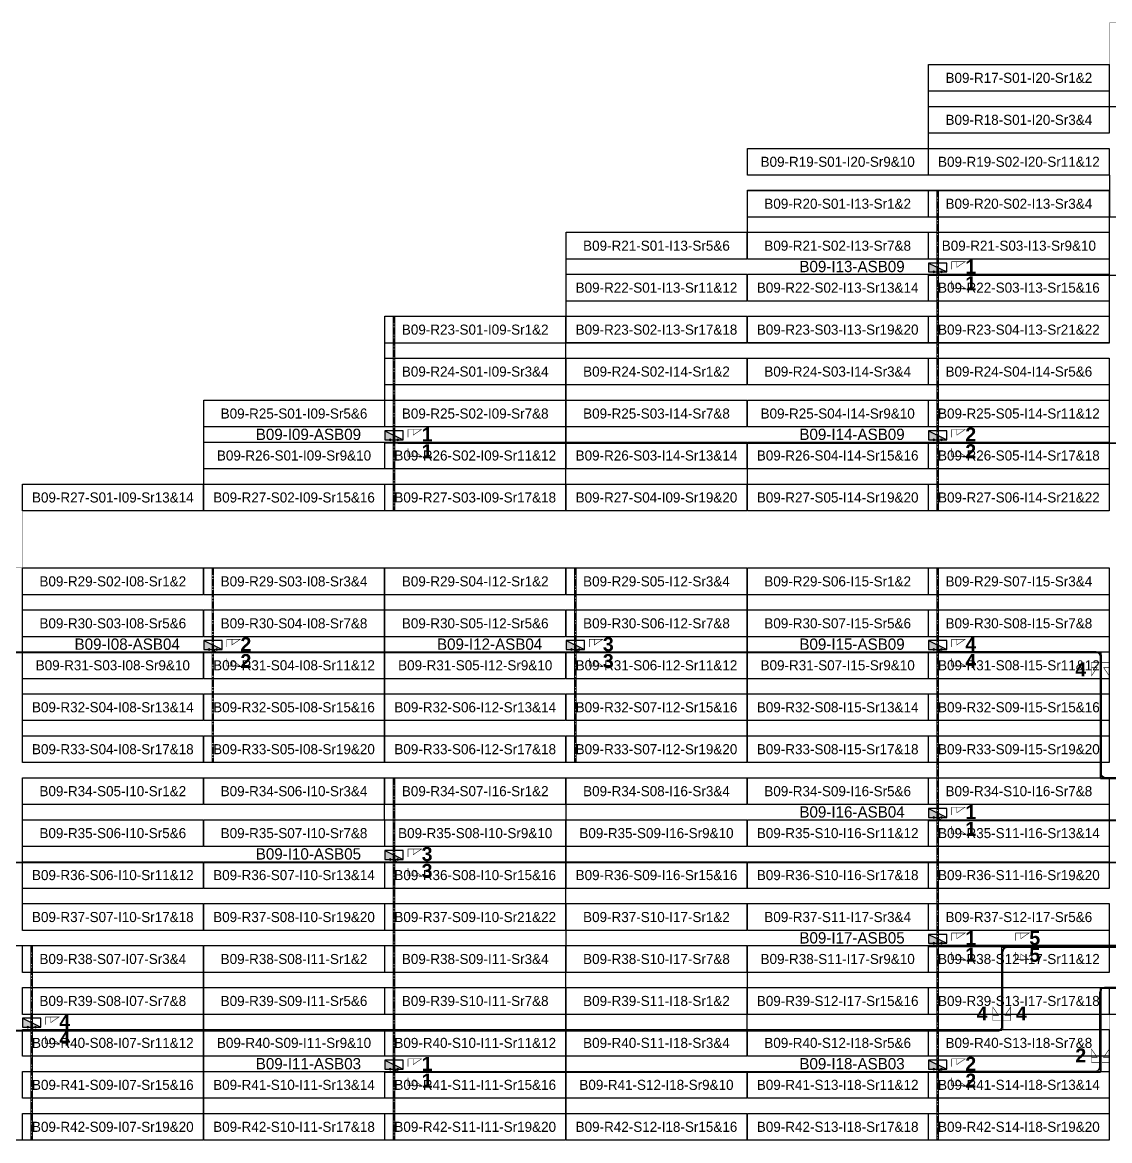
# Model space of a CAD drawing. Header units: metres. Extents: x 529292 to 530070, y 2675479 to 2675799.
# Drawn here: x 529551.5 to 529745.9, y 2675479.2 to 2675679.1 of the extents above; entities that cross this region are included whole.
import ezdxf
from ezdxf.enums import TextEntityAlignment as Align

# ---------------------------------------------------------------- set-up
doc = ezdxf.new("R2010")
doc.units = ezdxf.units.M
doc.linetypes.add('CENTER', pattern=[2, 1.25, -0.25, 0.25, -0.25])
doc.layers.add('Boundary-12.5 MW Block', color=6, linetype='Continuous', lineweight=9)
doc.layers.add('PILE', color=1, linetype='Continuous', lineweight=15)
for name, color, linetype in [('DC Trench BL-09', 40, 'Continuous'), ('E-Inverter Grouping', 2, 'Continuous'), ('Inverter Block-09', 7, 'Continuous'), ('LT Cable(AG) INV to LT Panel BL-09', 2, 'Continuous'), ('Messenger Wire Block-09 (Master Path)', 30, 'Continuous'), ('Messenger Wire Block-09 (MW Path)', 191, 'Continuous'), ('MMS Table Block-09', 8, 'Continuous'), ('Plan Line - DC BL-09', 40, 'Continuous'), ('Section Marking BL-09', 2, 'Continuous')]:
    doc.layers.add(name, color=color, linetype=linetype)
doc.styles.add('BoldTextStyle', font='arialbd.ttf')
doc.styles.get("Standard").update_dxf_attribs({"font": 'Adani Regular.ttf'})

# ---------------------------------------------------------------- blocks, each defined once
blk = doc.blocks.new('MMS Table (32.292 x 4.788)')
at = {"color": 0}
blk.add_lwpolyline([(0, -0.002), (0, 4.786), (32.292, 4.786), (32.292, -0.002)], close=True, dxfattribs=at)
at = {"color": 7}
blk.add_attdef('ID1', text='', height=1.8, dxfattribs=at).set_placement((16.146, 2.392), align=Align.MIDDLE_CENTER)
blk = doc.blocks.new('Inverter Block')
h = blk.add_hatch(color=0)
h.dxf.hatch_style = 1
h.paths.add_polyline_path([(-1.46, 2.27), (-1.46, 0.85), (1.46, 0.85)])
at = {"color": 0}
blk.add_lwpolyline([(1.46, 2.27), (-1.46, 2.27), (-1.46, 0.85), (1.46, 0.85)], close=True, dxfattribs=at)
blk.add_lwpolyline([(-1.46, 2.27), (1.46, 0.85)], dxfattribs=at)
at = {"layer": 'PILE'}
for centre in [(-0.61, 0.85), (0.61, 0.85)]:
    blk.add_circle(centre, 0.156, dxfattribs=at)
at = {"color": 7}
blk.add_attdef('ID', (-1.46, 3.01), '', height=1.8, dxfattribs=at)

msp = doc.modelspace()

# ---------------------------------------------------------------- linework, layer by layer
at = {"layer": 'Boundary-12.5 MW Block', "const_width": 0.05}
for points in [[(529519.15, 2675581.58), (529551.54, 2675581.58), (529551.54, 2675596.58), (529583.93, 2675596.58), (529583.93, 2675611.58), (529616.32, 2675611.58), (529616.32, 2675626.58), (529648.72, 2675626.58), (529648.72, 2675641.58), (529681.11, 2675641.58), (529681.11, 2675656.58), (529713.5, 2675656.58), (529713.5, 2675671.58), (529745.89, 2675671.58), (529745.89, 2675679.08), (529778.28, 2675679.08)], [(529972.64, 2675501.79), (529745.79, 2675501.79), (529745.79, 2675479.29), (529292.4, 2675479.29)]]:
    msp.add_lwpolyline(points, dxfattribs=at)
at = {"layer": 'DC Trench BL-09', "color": 40, "const_width": 0.15}
for points in [[(529715.29, 2675649.08), (529714.99, 2675649.08), (529714.99, 2675591.79), (529715.29, 2675591.79)], [(529618.11, 2675626.58), (529617.81, 2675626.58), (529617.81, 2675591.79), (529618.11, 2675591.79)], [(529585.72, 2675581.58), (529585.42, 2675581.58), (529585.42, 2675546.79), (529585.72, 2675546.79)], [(529650.5, 2675581.58), (529650.2, 2675581.58), (529650.2, 2675546.79), (529650.5, 2675546.79)], [(529715.29, 2675581.58), (529714.99, 2675581.58), (529714.99, 2675479.29), (529715.29, 2675479.29)], [(529618.11, 2675544.08), (529617.81, 2675544.08), (529617.81, 2675479.29), (529618.11, 2675479.29)], [(529553.33, 2675514.08), (529553.03, 2675514.08), (529553.03, 2675479.29), (529553.33, 2675479.29)]]:
    msp.add_lwpolyline(points, close=True, dxfattribs=at)
at = {"layer": 'E-Inverter Grouping', "color": 3}
for points in [[(529810.58, 2675644.29), (529745.89, 2675644.29), (529745.89, 2675651.79), (529681.11, 2675651.79), (529681.11, 2675656.58), (529713.5, 2675656.58), (529713.5, 2675671.58), (529745.79, 2675671.58), (529745.79, 2675664.08), (529810.58, 2675664.08)], [(529551.54, 2675591.79), (529551.54, 2675596.58), (529583.93, 2675596.58), (529583.93, 2675611.58), (529616.32, 2675611.58), (529616.32, 2675626.58), (529648.62, 2675626.58), (529648.62, 2675596.58), (529681.01, 2675596.58), (529681.01, 2675591.79)], [(529616.22, 2675546.79), (529551.54, 2675546.79), (529551.54, 2675581.58), (529616.22, 2675581.58)], [(529681.01, 2675546.79), (529616.32, 2675546.79), (529616.32, 2675581.58), (529681.01, 2675581.58)], [(529745.79, 2675546.79), (529681.11, 2675546.79), (529681.11, 2675581.58), (529745.79, 2675581.58)], [(529745.79, 2675524.29), (529648.72, 2675524.29), (529648.72, 2675539.29), (529616.32, 2675539.29), (529616.32, 2675544.08), (529745.79, 2675544.08)], [(529745.79, 2675514.08), (529778.18, 2675514.08), (529778.18, 2675501.79), (529681.11, 2675501.79), (529681.11, 2675509.29), (529648.72, 2675509.29), (529648.72, 2675521.58), (529745.79, 2675521.58)], [(529583.83, 2675479.29), (529519.15, 2675479.29), (529519.15, 2675514.08), (529583.83, 2675514.08)], [(529648.62, 2675479.29), (529583.93, 2675479.29), (529583.93, 2675514.08), (529648.62, 2675514.08)], [(529745.79, 2675479.29), (529648.72, 2675479.29), (529648.72, 2675506.58), (529681.01, 2675506.58), (529681.01, 2675499.08), (529745.79, 2675499.08)]]:
    msp.add_lwpolyline(points, close=True, dxfattribs=at)
at = {"layer": 'E-Inverter Grouping'}
for points in [[(529745.79, 2675621.79), (529648.72, 2675621.79), (529648.72, 2675641.58), (529681.11, 2675641.58), (529681.11, 2675649.08), (529745.79, 2675649.08)], [(529745.79, 2675591.79), (529681.11, 2675591.79), (529681.11, 2675599.29), (529648.72, 2675599.29), (529648.72, 2675619.08), (529745.79, 2675619.08)], [(529616.22, 2675536.58), (529648.62, 2675536.58), (529648.62, 2675516.79), (529551.54, 2675516.79), (529551.54, 2675544.08), (529616.22, 2675544.08)]]:
    msp.add_lwpolyline(points, close=True, dxfattribs=at)
at = {"layer": 'LT Cable(AG) INV to LT Panel BL-09'}
for points in [[(529768.94, 2675565.55), (529768.83, 2675565.55, -0.157223), (529768.3, 2675565.72), (529766.84, 2675566.77, 0.157223), (529766.31, 2675566.94), (529759.96, 2675566.94, -0.414214), (529759.06, 2675567.84), (529759.06, 2675589.78, 0.020213), (529759.06, 2675589.86), (529758.94, 2675591.38, -0.020213), (529758.93, 2675591.46), (529758.93, 2675632.96, 0.414214), (529758.03, 2675633.86), (529716.04, 2675633.86, -0.414214), (529715.14, 2675634.76), (529715.14, 2675635.19)], [(529768.94, 2675565.5), (529768.83, 2675565.5, -0.157223), (529768.3, 2675565.67), (529766.84, 2675566.72, 0.157223), (529766.31, 2675566.89), (529759.91, 2675566.89, -0.414214), (529759.01, 2675567.79), (529759.01, 2675589.78, 0.020213), (529759.01, 2675589.85), (529758.89, 2675591.38, -0.020213), (529758.88, 2675591.45), (529758.88, 2675602.91, 0.414214), (529757.98, 2675603.81), (529618.86, 2675603.81, -0.414214), (529617.96, 2675604.71), (529617.96, 2675605.19)], [(529768.94, 2675565.52), (529768.83, 2675565.52, -0.157223), (529768.3, 2675565.69), (529766.84, 2675566.75, 0.157223), (529766.31, 2675566.92), (529759.94, 2675566.92, -0.414214), (529759.04, 2675567.82), (529759.04, 2675589.78, 0.020213), (529759.03, 2675589.85), (529758.91, 2675591.38, -0.020213), (529758.91, 2675591.46), (529758.91, 2675602.94, 0.414214), (529758.01, 2675603.84), (529716.04, 2675603.84, -0.414214), (529715.14, 2675604.74), (529715.14, 2675605.19)], [(529773.97, 2675564.24), (529768.51, 2675564.24, -0.123257), (529768.08, 2675564.35), (529766.8, 2675565.03, 0.123257), (529766.38, 2675565.14), (529759.97, 2675565.14, 0.414214), (529759.07, 2675564.24), (529759.07, 2675545.88, -0.019511), (529759.07, 2675545.81), (529758.99, 2675544.72, 0.019511), (529758.98, 2675544.65), (529758.98, 2675544), (529745.17, 2675544, -0.414214), (529744.27, 2675544.9), (529744.27, 2675565.6, 0.414214), (529743.37, 2675566.5), (529521.69, 2675566.5, -0.414214), (529520.79, 2675567.4), (529520.79, 2675567.69)], [(529773.97, 2675564.27), (529768.51, 2675564.27, -0.123257), (529768.08, 2675564.37), (529766.8, 2675565.06, 0.123257), (529766.38, 2675565.16), (529759.95, 2675565.16, 0.414214), (529759.05, 2675564.26), (529759.05, 2675545.88, -0.019511), (529759.05, 2675545.81), (529758.96, 2675544.72, 0.019511), (529758.96, 2675544.65), (529758.96, 2675544.02), (529745.19, 2675544.02, -0.414214), (529744.29, 2675544.92), (529744.29, 2675565.62, 0.414214), (529743.39, 2675566.52), (529586.47, 2675566.52, -0.414214), (529585.57, 2675567.42), (529585.57, 2675567.69)], [(529773.97, 2675564.29), (529768.51, 2675564.29, -0.123257), (529768.08, 2675564.4), (529766.8, 2675565.08, 0.123257), (529766.38, 2675565.19), (529759.92, 2675565.19, 0.414214), (529759.02, 2675564.29), (529759.02, 2675545.88, -0.019511), (529759.02, 2675545.81), (529758.94, 2675544.72, 0.019511), (529758.93, 2675544.65), (529758.93, 2675544.05), (529745.22, 2675544.05, -0.414214), (529744.32, 2675544.95), (529744.32, 2675565.65, 0.414214), (529743.42, 2675566.55), (529651.25, 2675566.55, -0.414214), (529650.35, 2675567.45), (529650.35, 2675567.69)], [(529768.94, 2675565.47), (529768.6, 2675565.47, 0.033289), (529768.48, 2675565.46), (529766.66, 2675565.22, -0.033289), (529766.55, 2675565.21), (529759.9, 2675565.21, 0.414214), (529759, 2675564.31), (529759, 2675545.88, -0.019511), (529759, 2675545.81), (529758.91, 2675544.72, 0.019511), (529758.91, 2675544.65), (529758.91, 2675544.07), (529745.24, 2675544.07, -0.414214), (529744.34, 2675544.97), (529744.34, 2675565.67, 0.414214), (529743.44, 2675566.57), (529716.04, 2675566.57, -0.414214), (529715.14, 2675567.47), (529715.14, 2675567.69)], [(529773.97, 2675564.22), (529768.51, 2675564.22, -0.123257), (529768.08, 2675564.32), (529766.8, 2675565.01, 0.123257), (529766.38, 2675565.11), (529760, 2675565.11, 0.414214), (529759.1, 2675564.21), (529759.1, 2675545.88, -0.019511), (529759.1, 2675545.81), (529759.01, 2675544.72, 0.019511), (529759.01, 2675544.65), (529759.01, 2675537.37, -0.414214), (529758.11, 2675536.47), (529716.04, 2675536.47, -0.414214), (529715.14, 2675537.37), (529715.14, 2675537.69)], [(529769.96, 2675564.02), (529768.51, 2675564.02, -0.123257), (529768.08, 2675564.12), (529766.8, 2675564.81, 0.123257), (529766.38, 2675564.91), (529760.2, 2675564.91, 0.414214), (529759.3, 2675564.01), (529759.3, 2675545.87, -0.019511), (529759.3, 2675545.8), (529759.21, 2675544.71, 0.019511), (529759.21, 2675544.64), (529759.21, 2675514.67, -0.414214), (529758.31, 2675513.77), (529727.64, 2675513.77, 0.414214), (529726.74, 2675512.87), (529726.74, 2675499.67, -0.414214), (529725.84, 2675498.77), (529359.73, 2675498.77, -0.414214), (529358.83, 2675499.67), (529358.83, 2675500.19)], [(529772.03, 2675564.14), (529768.51, 2675564.14, -0.123257), (529768.08, 2675564.25), (529766.8, 2675564.93, 0.123257), (529766.38, 2675565.04), (529760.07, 2675565.04, 0.414214), (529759.17, 2675564.14), (529759.17, 2675545.87, -0.019511), (529759.17, 2675545.8), (529759.09, 2675544.72, 0.019511), (529759.08, 2675544.65), (529759.08, 2675529.8, -0.414214), (529758.18, 2675528.9), (529424.51, 2675528.9, -0.414214), (529423.61, 2675529.8), (529423.61, 2675530.19)], [(529769.96, 2675564.04), (529768.51, 2675564.04, -0.123257), (529768.08, 2675564.15), (529766.8, 2675564.83, 0.123257), (529766.38, 2675564.94), (529760.17, 2675564.94, 0.414214), (529759.27, 2675564.04), (529759.27, 2675545.87, -0.019511), (529759.27, 2675545.8), (529759.19, 2675544.71, 0.019511), (529759.18, 2675544.64), (529759.18, 2675514.7, -0.414214), (529758.28, 2675513.8), (529727.62, 2675513.8, 0.414214), (529726.72, 2675512.9), (529726.72, 2675499.7, -0.414214), (529725.82, 2675498.8), (529424.51, 2675498.8, -0.414214), (529423.61, 2675499.7), (529423.61, 2675500.19)], [(529769.96, 2675564.07), (529768.51, 2675564.07, -0.123257), (529768.08, 2675564.17), (529766.8, 2675564.86, 0.123257), (529766.38, 2675564.96), (529760.15, 2675564.96, 0.414214), (529759.25, 2675564.06), (529759.25, 2675545.87, -0.019511), (529759.25, 2675545.8), (529759.16, 2675544.71, 0.019511), (529759.16, 2675544.64), (529759.16, 2675514.72, -0.414214), (529758.26, 2675513.82), (529727.59, 2675513.82, 0.414214), (529726.69, 2675512.92), (529726.69, 2675499.72, -0.414214), (529725.79, 2675498.82), (529489.29, 2675498.82, -0.414214), (529488.39, 2675499.72), (529488.39, 2675500.19)], [(529772.03, 2675564.17), (529768.51, 2675564.17, -0.123257), (529768.08, 2675564.27), (529766.8, 2675564.96, 0.123257), (529766.38, 2675565.06), (529760.05, 2675565.06, 0.414214), (529759.15, 2675564.16), (529759.15, 2675545.88, -0.019511), (529759.15, 2675545.81), (529759.06, 2675544.72, 0.019511), (529759.06, 2675544.65), (529759.06, 2675529.82, -0.414214), (529758.16, 2675528.92), (529521.69, 2675528.92, -0.414214), (529520.79, 2675529.82), (529520.79, 2675530.19)], [(529769.96, 2675564.09), (529768.51, 2675564.09, -0.123257), (529768.08, 2675564.2), (529766.8, 2675564.88, 0.123257), (529766.38, 2675564.99), (529760.12, 2675564.99, 0.414214), (529759.22, 2675564.09), (529759.22, 2675545.87, -0.019511), (529759.22, 2675545.8), (529759.14, 2675544.72, 0.019511), (529759.13, 2675544.65), (529759.13, 2675514.75, -0.414214), (529758.23, 2675513.85), (529727.57, 2675513.85, 0.414214), (529726.67, 2675512.95), (529726.67, 2675499.75, -0.414214), (529725.77, 2675498.85), (529554.08, 2675498.85, -0.414214), (529553.18, 2675499.75), (529553.18, 2675500.19)], [(529772.03, 2675564.19), (529768.51, 2675564.19, -0.123257), (529768.08, 2675564.3), (529766.8, 2675564.98, 0.123257), (529766.38, 2675565.09), (529760.02, 2675565.09, 0.414214), (529759.12, 2675564.19), (529759.12, 2675545.88, -0.019511), (529759.12, 2675545.81), (529759.04, 2675544.72, 0.019511), (529759.03, 2675544.65), (529759.03, 2675529.85, -0.414214), (529758.13, 2675528.95), (529618.86, 2675528.95, -0.414214), (529617.96, 2675529.85), (529617.96, 2675530.19)], [(529772.03, 2675564.12), (529768.51, 2675564.12, -0.123257), (529768.08, 2675564.22), (529766.8, 2675564.91, 0.123257), (529766.38, 2675565.01), (529760.1, 2675565.01, 0.414214), (529759.2, 2675564.11), (529759.2, 2675545.87, -0.019511), (529759.2, 2675545.8), (529759.11, 2675544.72, 0.019511), (529759.11, 2675544.65), (529759.11, 2675514.77, -0.414214), (529758.21, 2675513.87), (529716.04, 2675513.87, -0.414214), (529715.14, 2675514.77), (529715.14, 2675515.19)]]:
    msp.add_lwpolyline(points, format="xyb", dxfattribs=at)
at = {"layer": 'LT Cable(AG) INV to LT Panel BL-09', "color": 5}
for points in [[(529768.94, 2675563.65), (529768.64, 2675563.65, 0.054929), (529768.44, 2675563.63), (529766.86, 2675563.27, -0.054929), (529766.67, 2675563.25), (529762.79, 2675563.25, 0.414214), (529761.89, 2675562.35), (529761.89, 2675545.88, 0.023693), (529761.89, 2675545.79), (529761.99, 2675544.72, -0.023693), (529762, 2675544.64), (529762, 2675507.44, -0.414214), (529761.1, 2675506.54), (529745.01, 2675506.54, 0.414214), (529744.11, 2675505.64), (529744.11, 2675492.44, -0.414214), (529743.21, 2675491.54), (529618.86, 2675491.54, -0.414214), (529617.96, 2675492.44), (529617.96, 2675492.69)], [(529768.94, 2675563.67), (529768.64, 2675563.67, 0.054929), (529768.44, 2675563.65), (529766.86, 2675563.3, -0.054929), (529766.67, 2675563.28), (529762.76, 2675563.28, 0.414214), (529761.86, 2675562.38), (529761.86, 2675545.88, 0.023693), (529761.87, 2675545.79), (529761.97, 2675544.72, -0.023693), (529761.97, 2675544.64), (529761.97, 2675507.46, -0.414214), (529761.07, 2675506.56), (529744.98, 2675506.56, 0.414214), (529744.08, 2675505.66), (529744.08, 2675492.46, -0.414214), (529743.18, 2675491.56), (529716.04, 2675491.56, -0.414214), (529715.14, 2675492.46), (529715.14, 2675492.69)]]:
    msp.add_lwpolyline(points, format="xyb", dxfattribs=at)
at = {"layer": 'Messenger Wire Block-09 (Master Path)'}
for points in [[(529713.5, 2675633.94), (529759.01, 2675633.94)], [(529616.32, 2675603.94), (529759.01, 2675603.94)], [(529519.15, 2675566.44), (529744.21, 2675566.44)], [(529744.21, 2675543.94), (529744.21, 2675566.44)], [(529744.21, 2675543.94), (529759.05, 2675543.94)], [(529713.5, 2675536.44), (529759.05, 2675536.44)], [(529421.97, 2675528.94), (529759.05, 2675528.94)], [(529713.5, 2675513.94), (529759.05, 2675513.94)], [(529726.58, 2675498.94), (529726.58, 2675513.94)], [(529744.21, 2675506.44), (529974.47, 2675506.44)], [(529744.21, 2675491.44), (529744.21, 2675506.44)], [(529357.19, 2675498.94), (529726.58, 2675498.94)], [(529616.32, 2675491.44), (529744.21, 2675491.44)]]:
    msp.add_lwpolyline(points, dxfattribs=at)
at = {"layer": 'Messenger Wire Block-09 (MW Path)', "const_width": 0.1}
for points in [[(529713.5, 2675633.94), (529759.01, 2675633.94)], [(529616.32, 2675603.94), (529759.01, 2675603.94)], [(529519.15, 2675566.44), (529744.21, 2675566.44)], [(529744.46, 2675543.94), (529744.46, 2675566.44)], [(529744.21, 2675543.94), (529759.05, 2675543.94)], [(529713.5, 2675536.44), (529759.05, 2675536.44)], [(529421.97, 2675528.94), (529759.05, 2675528.94)], [(529713.5, 2675514.19), (529759.05, 2675514.19)], [(529726.58, 2675513.69), (529759.05, 2675513.69)], [(529726.83, 2675498.94), (529726.83, 2675513.94)], [(529744.21, 2675506.44), (529974.47, 2675506.44)], [(529744.46, 2675491.44), (529744.46, 2675506.44)], [(529357.19, 2675498.94), (529726.58, 2675498.94)], [(529616.32, 2675491.44), (529744.21, 2675491.44)]]:
    msp.add_lwpolyline(points, dxfattribs=at)
at = {"layer": 'Plan Line - DC BL-09', "color": 6, "linetype": 'CENTER'}
for points in [[(529715.14, 2675649.08), (529715.14, 2675591.79)], [(529617.96, 2675626.58), (529617.96, 2675591.79)], [(529585.57, 2675581.58), (529585.57, 2675546.79)], [(529650.35, 2675581.58), (529650.35, 2675546.79)], [(529715.14, 2675581.58), (529715.14, 2675479.29)], [(529617.96, 2675544.08), (529617.96, 2675479.29)], [(529553.18, 2675514.08), (529553.18, 2675479.29)]]:
    msp.add_lwpolyline(points, dxfattribs=at)
at = {"layer": 'Section Marking BL-09', "color": 94, "lineweight": 35, "true_color": 0x00a500, "const_width": 0.1}
for points in [[(529717.64, 2675634.94), (529717.64, 2675636.33), (529720.04, 2675636.33), (529718.56, 2675635.32), (529718.56, 2675636.33)], [(529717.64, 2675632.94), (529717.64, 2675631.55), (529720.04, 2675631.55), (529718.56, 2675632.56), (529718.56, 2675631.55)], [(529620.46, 2675604.94), (529620.46, 2675606.33), (529622.86, 2675606.33), (529621.38, 2675605.32), (529621.38, 2675606.33)], [(529717.64, 2675604.94), (529717.64, 2675606.33), (529720.04, 2675606.33), (529718.56, 2675605.32), (529718.56, 2675606.33)], [(529620.46, 2675602.94), (529620.46, 2675601.55), (529622.86, 2675601.55), (529621.38, 2675602.56), (529621.38, 2675601.55)], [(529717.64, 2675602.94), (529717.64, 2675601.55), (529720.04, 2675601.55), (529718.56, 2675602.56), (529718.56, 2675601.55)], [(529588.07, 2675567.44), (529588.07, 2675568.83), (529590.47, 2675568.83), (529588.99, 2675567.82), (529588.99, 2675568.83)], [(529652.85, 2675567.44), (529652.85, 2675568.83), (529655.25, 2675568.83), (529653.77, 2675567.82), (529653.77, 2675568.83)], [(529717.64, 2675567.44), (529717.64, 2675568.83), (529720.04, 2675568.83), (529718.56, 2675567.82), (529718.56, 2675568.83)], [(529588.07, 2675565.44), (529588.07, 2675564.05), (529590.47, 2675564.05), (529588.99, 2675565.06), (529588.99, 2675564.05)], [(529652.85, 2675565.44), (529652.85, 2675564.05), (529655.25, 2675564.05), (529653.77, 2675565.06), (529653.77, 2675564.05)], [(529717.64, 2675565.44), (529717.64, 2675564.05), (529720.04, 2675564.05), (529718.56, 2675565.06), (529718.56, 2675564.05)], [(529744.01, 2675564.69), (529742.62, 2675564.69), (529742.62, 2675562.29), (529743.63, 2675563.77), (529742.62, 2675563.77)], [(529744.41, 2675564.69), (529745.8, 2675564.69), (529745.8, 2675562.29), (529744.79, 2675563.77), (529745.8, 2675563.77)], [(529717.64, 2675537.44), (529717.64, 2675538.83), (529720.04, 2675538.83), (529718.56, 2675537.82), (529718.56, 2675538.83)], [(529717.64, 2675535.44), (529717.64, 2675534.05), (529720.04, 2675534.05), (529718.56, 2675535.06), (529718.56, 2675534.05)], [(529620.46, 2675529.94), (529620.46, 2675531.33), (529622.86, 2675531.33), (529621.38, 2675530.32), (529621.38, 2675531.33)], [(529620.46, 2675527.94), (529620.46, 2675526.55), (529622.86, 2675526.55), (529621.38, 2675527.56), (529621.38, 2675526.55)], [(529717.64, 2675514.94), (529717.64, 2675516.33), (529720.04, 2675516.33), (529718.56, 2675515.32), (529718.56, 2675516.33)], [(529729.08, 2675514.94), (529729.08, 2675516.33), (529731.48, 2675516.33), (529730, 2675515.32), (529730, 2675516.33)], [(529717.64, 2675512.94), (529717.64, 2675511.55), (529720.04, 2675511.55), (529718.56, 2675512.56), (529718.56, 2675511.55)], [(529729.08, 2675512.94), (529729.08, 2675511.55), (529731.48, 2675511.55), (529730, 2675512.56), (529730, 2675511.55)], [(529726.38, 2675500.69), (529724.99, 2675500.69), (529724.99, 2675503.09), (529726, 2675501.61), (529724.99, 2675501.61)], [(529726.78, 2675500.69), (529728.17, 2675500.69), (529728.17, 2675503.09), (529727.16, 2675501.61), (529728.17, 2675501.61)], [(529555.68, 2675499.94), (529555.68, 2675501.33), (529558.08, 2675501.33), (529556.6, 2675500.32), (529556.6, 2675501.33)], [(529555.68, 2675497.94), (529555.68, 2675496.55), (529558.08, 2675496.55), (529556.6, 2675497.56), (529556.6, 2675496.55)], [(529744.01, 2675493.19), (529742.62, 2675493.19), (529742.62, 2675495.59), (529743.63, 2675494.11), (529742.62, 2675494.11)], [(529744.41, 2675493.19), (529745.8, 2675493.19), (529745.8, 2675495.59), (529744.79, 2675494.11), (529745.8, 2675494.11)], [(529620.46, 2675492.44), (529620.46, 2675493.83), (529622.86, 2675493.83), (529621.38, 2675492.82), (529621.38, 2675493.83)], [(529717.64, 2675492.44), (529717.64, 2675493.83), (529720.04, 2675493.83), (529718.56, 2675492.82), (529718.56, 2675493.83)], [(529620.46, 2675490.44), (529620.46, 2675489.05), (529622.86, 2675489.05), (529621.38, 2675490.06), (529621.38, 2675489.05)], [(529717.64, 2675490.44), (529717.64, 2675489.05), (529720.04, 2675489.05), (529718.56, 2675490.06), (529718.56, 2675489.05)]]:
    msp.add_lwpolyline(points, dxfattribs=at)

# ---------------------------------------------------------------- block references
at = {"layer": 'Inverter Block-09'}
ref = msp.add_blockref('Inverter Block', (529715.14, 2675633.53), dxfattribs=dict(at, xscale=1.124999999976148, yscale=1.124999999976148, zscale=1.124999999976148))
ref.add_attrib('ID', 'B09-I13-ASB09', (529690.41, 2675634.45), dxfattribs={"layer": '0', "color": 7, "height": 2.025})
ref = msp.add_blockref('Inverter Block', (529617.96, 2675603.53), dxfattribs=dict(at, xscale=1.124999999976148, yscale=1.124999999976148, zscale=1.124999999976148))
ref.add_attrib('ID', 'B09-I09-ASB09', (529593.24, 2675604.45), dxfattribs={"layer": '0', "color": 7, "height": 2.025})
ref = msp.add_blockref('Inverter Block', (529715.14, 2675603.53), dxfattribs=dict(at, xscale=1.124999999976148, yscale=1.124999999976148, zscale=1.124999999976148))
ref.add_attrib('ID', 'B09-I14-ASB09', (529690.41, 2675604.45), dxfattribs={"layer": '0', "color": 7, "height": 2.025})
ref = msp.add_blockref('Inverter Block', (529585.57, 2675566.03), dxfattribs=dict(at, xscale=1.124999999976148, yscale=1.124999999976148, zscale=1.124999999976148))
ref.add_attrib('ID', 'B09-I08-ASB04', (529560.85, 2675566.95), dxfattribs={"layer": '0', "color": 7, "height": 2.025})
ref = msp.add_blockref('Inverter Block', (529650.35, 2675566.03), dxfattribs=dict(at, xscale=1.124999999976148, yscale=1.124999999976148, zscale=1.124999999976148))
ref.add_attrib('ID', 'B09-I12-ASB04', (529625.63, 2675566.95), dxfattribs={"layer": '0', "color": 7, "height": 2.025})
ref = msp.add_blockref('Inverter Block', (529715.14, 2675566.03), dxfattribs=dict(at, xscale=1.124999999976148, yscale=1.124999999976148, zscale=1.124999999976148))
ref.add_attrib('ID', 'B09-I15-ASB09', (529690.41, 2675566.95), dxfattribs={"layer": '0', "color": 7, "height": 2.025})
ref = msp.add_blockref('Inverter Block', (529715.14, 2675536.03), dxfattribs=dict(at, xscale=1.124999999976148, yscale=1.124999999976148, zscale=1.124999999976148))
ref.add_attrib('ID', 'B09-I16-ASB04', (529690.41, 2675536.95), dxfattribs={"layer": '0', "color": 7, "height": 2.025})
ref = msp.add_blockref('Inverter Block', (529617.96, 2675528.53), dxfattribs=dict(at, xscale=1.124999999976148, yscale=1.124999999976148, zscale=1.124999999976148))
ref.add_attrib('ID', 'B09-I10-ASB05', (529593.24, 2675529.45), dxfattribs={"layer": '0', "color": 7, "height": 2.025})
ref = msp.add_blockref('Inverter Block', (529715.14, 2675513.53), dxfattribs=dict(at, xscale=1.124999999976148, yscale=1.124999999976148, zscale=1.124999999976148))
ref.add_attrib('ID', 'B09-I17-ASB05', (529690.41, 2675514.45), dxfattribs={"layer": '0', "color": 7, "height": 2.025})
ref = msp.add_blockref('Inverter Block', (529553.18, 2675498.53), dxfattribs=dict(at, xscale=1.124999999976148, yscale=1.124999999976148, zscale=1.124999999976148))
ref.add_attrib('ID', 'B09-I07-ASB06', (529528.45, 2675499.45), dxfattribs={"layer": '0', "color": 7, "height": 2.025})
ref = msp.add_blockref('Inverter Block', (529617.96, 2675491.03), dxfattribs=dict(at, xscale=1.124999999976148, yscale=1.124999999976148, zscale=1.124999999976148))
ref.add_attrib('ID', 'B09-I11-ASB03', (529593.24, 2675491.95), dxfattribs={"layer": '0', "color": 7, "height": 2.025})
ref = msp.add_blockref('Inverter Block', (529715.14, 2675491.03), dxfattribs=dict(at, xscale=1.124999999976148, yscale=1.124999999976148, zscale=1.124999999976148))
ref.add_attrib('ID', 'B09-I18-ASB03', (529690.41, 2675491.95), dxfattribs={"layer": '0', "color": 7, "height": 2.025})
at = {"layer": 'MMS Table Block-09'}
for p, values in [((529713.5, 2675666.79), {'ID1': 'B09-R17-S01-I20-Sr1&2'}), ((529713.5, 2675659.29), {'ID1': 'B09-R18-S01-I20-Sr3&4'}), ((529681.11, 2675651.79), {'ID1': 'B09-R19-S01-I20-Sr9&10'}), ((529713.5, 2675651.79), {'ID1': 'B09-R19-S02-I20-Sr11&12'}), ((529681.11, 2675644.29), {'ID1': 'B09-R20-S01-I13-Sr1&2'}), ((529713.5, 2675644.29), {'ID1': 'B09-R20-S02-I13-Sr3&4'}), ((529648.72, 2675636.79), {'ID1': 'B09-R21-S01-I13-Sr5&6'}), ((529681.11, 2675636.79), {'ID1': 'B09-R21-S02-I13-Sr7&8'}), ((529713.5, 2675636.79), {'ID1': 'B09-R21-S03-I13-Sr9&10'}), ((529648.72, 2675629.29), {'ID1': 'B09-R22-S01-I13-Sr11&12'}), ((529681.11, 2675629.29), {'ID1': 'B09-R22-S02-I13-Sr13&14'}), ((529713.5, 2675629.29), {'ID1': 'B09-R22-S03-I13-Sr15&16'}), ((529616.32, 2675621.79), {'ID1': 'B09-R23-S01-I09-Sr1&2'}), ((529648.72, 2675621.79), {'ID1': 'B09-R23-S02-I13-Sr17&18'}), ((529681.11, 2675621.79), {'ID1': 'B09-R23-S03-I13-Sr19&20'}), ((529713.5, 2675621.79), {'ID1': 'B09-R23-S04-I13-Sr21&22'}), ((529616.32, 2675614.29), {'ID1': 'B09-R24-S01-I09-Sr3&4'}), ((529648.72, 2675614.29), {'ID1': 'B09-R24-S02-I14-Sr1&2'}), ((529681.11, 2675614.29), {'ID1': 'B09-R24-S03-I14-Sr3&4'}), ((529713.5, 2675614.29), {'ID1': 'B09-R24-S04-I14-Sr5&6'}), ((529583.93, 2675606.79), {'ID1': 'B09-R25-S01-I09-Sr5&6'}), ((529616.32, 2675606.79), {'ID1': 'B09-R25-S02-I09-Sr7&8'}), ((529648.72, 2675606.79), {'ID1': 'B09-R25-S03-I14-Sr7&8'}), ((529681.11, 2675606.79), {'ID1': 'B09-R25-S04-I14-Sr9&10'}), ((529713.5, 2675606.79), {'ID1': 'B09-R25-S05-I14-Sr11&12'}), ((529583.93, 2675599.29), {'ID1': 'B09-R26-S01-I09-Sr9&10'}), ((529616.32, 2675599.29), {'ID1': 'B09-R26-S02-I09-Sr11&12'}), ((529648.72, 2675599.29), {'ID1': 'B09-R26-S03-I14-Sr13&14'}), ((529681.11, 2675599.29), {'ID1': 'B09-R26-S04-I14-Sr15&16'}), ((529713.5, 2675599.29), {'ID1': 'B09-R26-S05-I14-Sr17&18'}), ((529551.54, 2675591.79), {'ID1': 'B09-R27-S01-I09-Sr13&14'}), ((529583.93, 2675591.79), {'ID1': 'B09-R27-S02-I09-Sr15&16'}), ((529616.32, 2675591.79), {'ID1': 'B09-R27-S03-I09-Sr17&18'}), ((529648.72, 2675591.79), {'ID1': 'B09-R27-S04-I09-Sr19&20'}), ((529681.11, 2675591.79), {'ID1': 'B09-R27-S05-I14-Sr19&20'}), ((529713.5, 2675591.79), {'ID1': 'B09-R27-S06-I14-Sr21&22'}), ((529551.54, 2675576.79), {'ID1': 'B09-R29-S02-I08-Sr1&2'}), ((529583.93, 2675576.79), {'ID1': 'B09-R29-S03-I08-Sr3&4'}), ((529616.32, 2675576.79), {'ID1': 'B09-R29-S04-I12-Sr1&2'}), ((529648.72, 2675576.79), {'ID1': 'B09-R29-S05-I12-Sr3&4'}), ((529681.11, 2675576.79), {'ID1': 'B09-R29-S06-I15-Sr1&2'}), ((529713.5, 2675576.79), {'ID1': 'B09-R29-S07-I15-Sr3&4'}), ((529551.54, 2675569.29), {'ID1': 'B09-R30-S03-I08-Sr5&6'}), ((529583.93, 2675569.29), {'ID1': 'B09-R30-S04-I08-Sr7&8'}), ((529616.32, 2675569.29), {'ID1': 'B09-R30-S05-I12-Sr5&6'}), ((529648.72, 2675569.29), {'ID1': 'B09-R30-S06-I12-Sr7&8'}), ((529681.11, 2675569.29), {'ID1': 'B09-R30-S07-I15-Sr5&6'}), ((529713.5, 2675569.29), {'ID1': 'B09-R30-S08-I15-Sr7&8'}), ((529551.54, 2675561.79), {'ID1': 'B09-R31-S03-I08-Sr9&10'}), ((529583.93, 2675561.79), {'ID1': 'B09-R31-S04-I08-Sr11&12'}), ((529616.32, 2675561.79), {'ID1': 'B09-R31-S05-I12-Sr9&10'}), ((529648.72, 2675561.79), {'ID1': 'B09-R31-S06-I12-Sr11&12'}), ((529681.11, 2675561.79), {'ID1': 'B09-R31-S07-I15-Sr9&10'}), ((529713.5, 2675561.79), {'ID1': 'B09-R31-S08-I15-Sr11&12'}), ((529551.54, 2675554.29), {'ID1': 'B09-R32-S04-I08-Sr13&14'}), ((529583.93, 2675554.29), {'ID1': 'B09-R32-S05-I08-Sr15&16'}), ((529616.32, 2675554.29), {'ID1': 'B09-R32-S06-I12-Sr13&14'}), ((529648.72, 2675554.29), {'ID1': 'B09-R32-S07-I12-Sr15&16'}), ((529681.11, 2675554.29), {'ID1': 'B09-R32-S08-I15-Sr13&14'}), ((529713.5, 2675554.29), {'ID1': 'B09-R32-S09-I15-Sr15&16'}), ((529551.54, 2675546.79), {'ID1': 'B09-R33-S04-I08-Sr17&18'}), ((529583.93, 2675546.79), {'ID1': 'B09-R33-S05-I08-Sr19&20'}), ((529616.32, 2675546.79), {'ID1': 'B09-R33-S06-I12-Sr17&18'}), ((529648.72, 2675546.79), {'ID1': 'B09-R33-S07-I12-Sr19&20'}), ((529681.11, 2675546.79), {'ID1': 'B09-R33-S08-I15-Sr17&18'}), ((529713.5, 2675546.79), {'ID1': 'B09-R33-S09-I15-Sr19&20'}), ((529551.54, 2675539.29), {'ID1': 'B09-R34-S05-I10-Sr1&2'}), ((529583.93, 2675539.29), {'ID1': 'B09-R34-S06-I10-Sr3&4'}), ((529616.32, 2675539.29), {'ID1': 'B09-R34-S07-I16-Sr1&2'}), ((529648.72, 2675539.29), {'ID1': 'B09-R34-S08-I16-Sr3&4'}), ((529681.11, 2675539.29), {'ID1': 'B09-R34-S09-I16-Sr5&6'}), ((529713.5, 2675539.29), {'ID1': 'B09-R34-S10-I16-Sr7&8'}), ((529551.54, 2675531.79), {'ID1': 'B09-R35-S06-I10-Sr5&6'}), ((529583.93, 2675531.79), {'ID1': 'B09-R35-S07-I10-Sr7&8'}), ((529616.32, 2675531.79), {'ID1': 'B09-R35-S08-I10-Sr9&10'}), ((529648.72, 2675531.79), {'ID1': 'B09-R35-S09-I16-Sr9&10'}), ((529681.11, 2675531.79), {'ID1': 'B09-R35-S10-I16-Sr11&12'}), ((529713.5, 2675531.79), {'ID1': 'B09-R35-S11-I16-Sr13&14'}), ((529551.54, 2675524.29), {'ID1': 'B09-R36-S06-I10-Sr11&12'}), ((529583.93, 2675524.29), {'ID1': 'B09-R36-S07-I10-Sr13&14'}), ((529616.32, 2675524.29), {'ID1': 'B09-R36-S08-I10-Sr15&16'}), ((529648.72, 2675524.29), {'ID1': 'B09-R36-S09-I16-Sr15&16'}), ((529681.11, 2675524.29), {'ID1': 'B09-R36-S10-I16-Sr17&18'}), ((529713.5, 2675524.29), {'ID1': 'B09-R36-S11-I16-Sr19&20'}), ((529551.54, 2675516.79), {'ID1': 'B09-R37-S07-I10-Sr17&18'}), ((529583.93, 2675516.79), {'ID1': 'B09-R37-S08-I10-Sr19&20'}), ((529616.32, 2675516.79), {'ID1': 'B09-R37-S09-I10-Sr21&22'}), ((529648.72, 2675516.79), {'ID1': 'B09-R37-S10-I17-Sr1&2'}), ((529681.11, 2675516.79), {'ID1': 'B09-R37-S11-I17-Sr3&4'}), ((529713.5, 2675516.79), {'ID1': 'B09-R37-S12-I17-Sr5&6'}), ((529551.54, 2675509.29), {'ID1': 'B09-R38-S07-I07-Sr3&4'}), ((529583.93, 2675509.29), {'ID1': 'B09-R38-S08-I11-Sr1&2'}), ((529616.32, 2675509.29), {'ID1': 'B09-R38-S09-I11-Sr3&4'}), ((529648.72, 2675509.29), {'ID1': 'B09-R38-S10-I17-Sr7&8'}), ((529681.11, 2675509.29), {'ID1': 'B09-R38-S11-I17-Sr9&10'}), ((529713.5, 2675509.29), {'ID1': 'B09-R38-S12-I17-Sr11&12'}), ((529551.54, 2675501.79), {'ID1': 'B09-R39-S08-I07-Sr7&8'}), ((529583.93, 2675501.79), {'ID1': 'B09-R39-S09-I11-Sr5&6'}), ((529616.32, 2675501.79), {'ID1': 'B09-R39-S10-I11-Sr7&8'}), ((529648.72, 2675501.79), {'ID1': 'B09-R39-S11-I18-Sr1&2'}), ((529681.11, 2675501.79), {'ID1': 'B09-R39-S12-I17-Sr15&16'}), ((529713.5, 2675501.79), {'ID1': 'B09-R39-S13-I17-Sr17&18'}), ((529551.54, 2675494.29), {'ID1': 'B09-R40-S08-I07-Sr11&12'}), ((529583.93, 2675494.29), {'ID1': 'B09-R40-S09-I11-Sr9&10'}), ((529616.32, 2675494.29), {'ID1': 'B09-R40-S10-I11-Sr11&12'}), ((529648.72, 2675494.29), {'ID1': 'B09-R40-S11-I18-Sr3&4'}), ((529681.11, 2675494.29), {'ID1': 'B09-R40-S12-I18-Sr5&6'}), ((529713.5, 2675494.29), {'ID1': 'B09-R40-S13-I18-Sr7&8'}), ((529551.54, 2675486.79), {'ID1': 'B09-R41-S09-I07-Sr15&16'}), ((529583.93, 2675486.79), {'ID1': 'B09-R41-S10-I11-Sr13&14'}), ((529616.32, 2675486.79), {'ID1': 'B09-R41-S11-I11-Sr15&16'}), ((529648.72, 2675486.79), {'ID1': 'B09-R41-S12-I18-Sr9&10'}), ((529681.11, 2675486.79), {'ID1': 'B09-R41-S13-I18-Sr11&12'}), ((529713.5, 2675486.79), {'ID1': 'B09-R41-S14-I18-Sr13&14'}), ((529551.54, 2675479.29), {'ID1': 'B09-R42-S09-I07-Sr19&20'}), ((529583.93, 2675479.29), {'ID1': 'B09-R42-S10-I11-Sr17&18'}), ((529616.32, 2675479.29), {'ID1': 'B09-R42-S11-I11-Sr19&20'}), ((529648.72, 2675479.29), {'ID1': 'B09-R42-S12-I18-Sr15&16'}), ((529681.11, 2675479.29), {'ID1': 'B09-R42-S13-I18-Sr17&18'}), ((529713.5, 2675479.29), {'ID1': 'B09-R42-S14-I18-Sr19&20'})]:
    msp.add_blockref('MMS Table (32.292 x 4.788)', p, dxfattribs=at).add_auto_attribs(values)

# ---------------------------------------------------------------- texts
at = {"layer": 'Section Marking BL-09', "color": 94, "true_color": 0x00a500, "style": 'BoldTextStyle'}
for s, p in [('1', (529721.04, 2675635.44)), ('1', (529721.04, 2675632.44)), ('1', (529623.86, 2675605.44)), ('2', (529721.04, 2675605.44)), ('1', (529623.86, 2675602.44)), ('2', (529721.04, 2675602.44)), ('2', (529591.47, 2675567.94)), ('3', (529656.25, 2675567.94)), ('4', (529721.04, 2675567.94)), ('2', (529591.47, 2675564.94)), ('3', (529656.25, 2675564.94)), ('4', (529721.04, 2675564.94)), ('4', (529740.71, 2675563.44)), ('1', (529721.04, 2675537.94)), ('1', (529721.04, 2675534.94)), ('3', (529623.86, 2675530.44)), ('3', (529623.86, 2675527.44)), ('1', (529721.04, 2675515.44)), ('5', (529732.48, 2675515.44)), ('1', (529721.04, 2675512.44)), ('5', (529732.48, 2675512.44)), ('4', (529723.08, 2675501.94)), ('4', (529730.08, 2675501.94)), ('4', (529559.08, 2675500.44)), ('4', (529559.08, 2675497.44)), ('2', (529740.71, 2675494.44)), ('1', (529623.86, 2675492.94)), ('2', (529721.04, 2675492.94)), ('1', (529623.86, 2675489.94)), ('2', (529721.04, 2675489.94))]:
    msp.add_text(s, height=2.5, dxfattribs=at).set_placement(p, align=Align.MIDDLE_CENTER)

doc.saveas('drawing.dxf')
